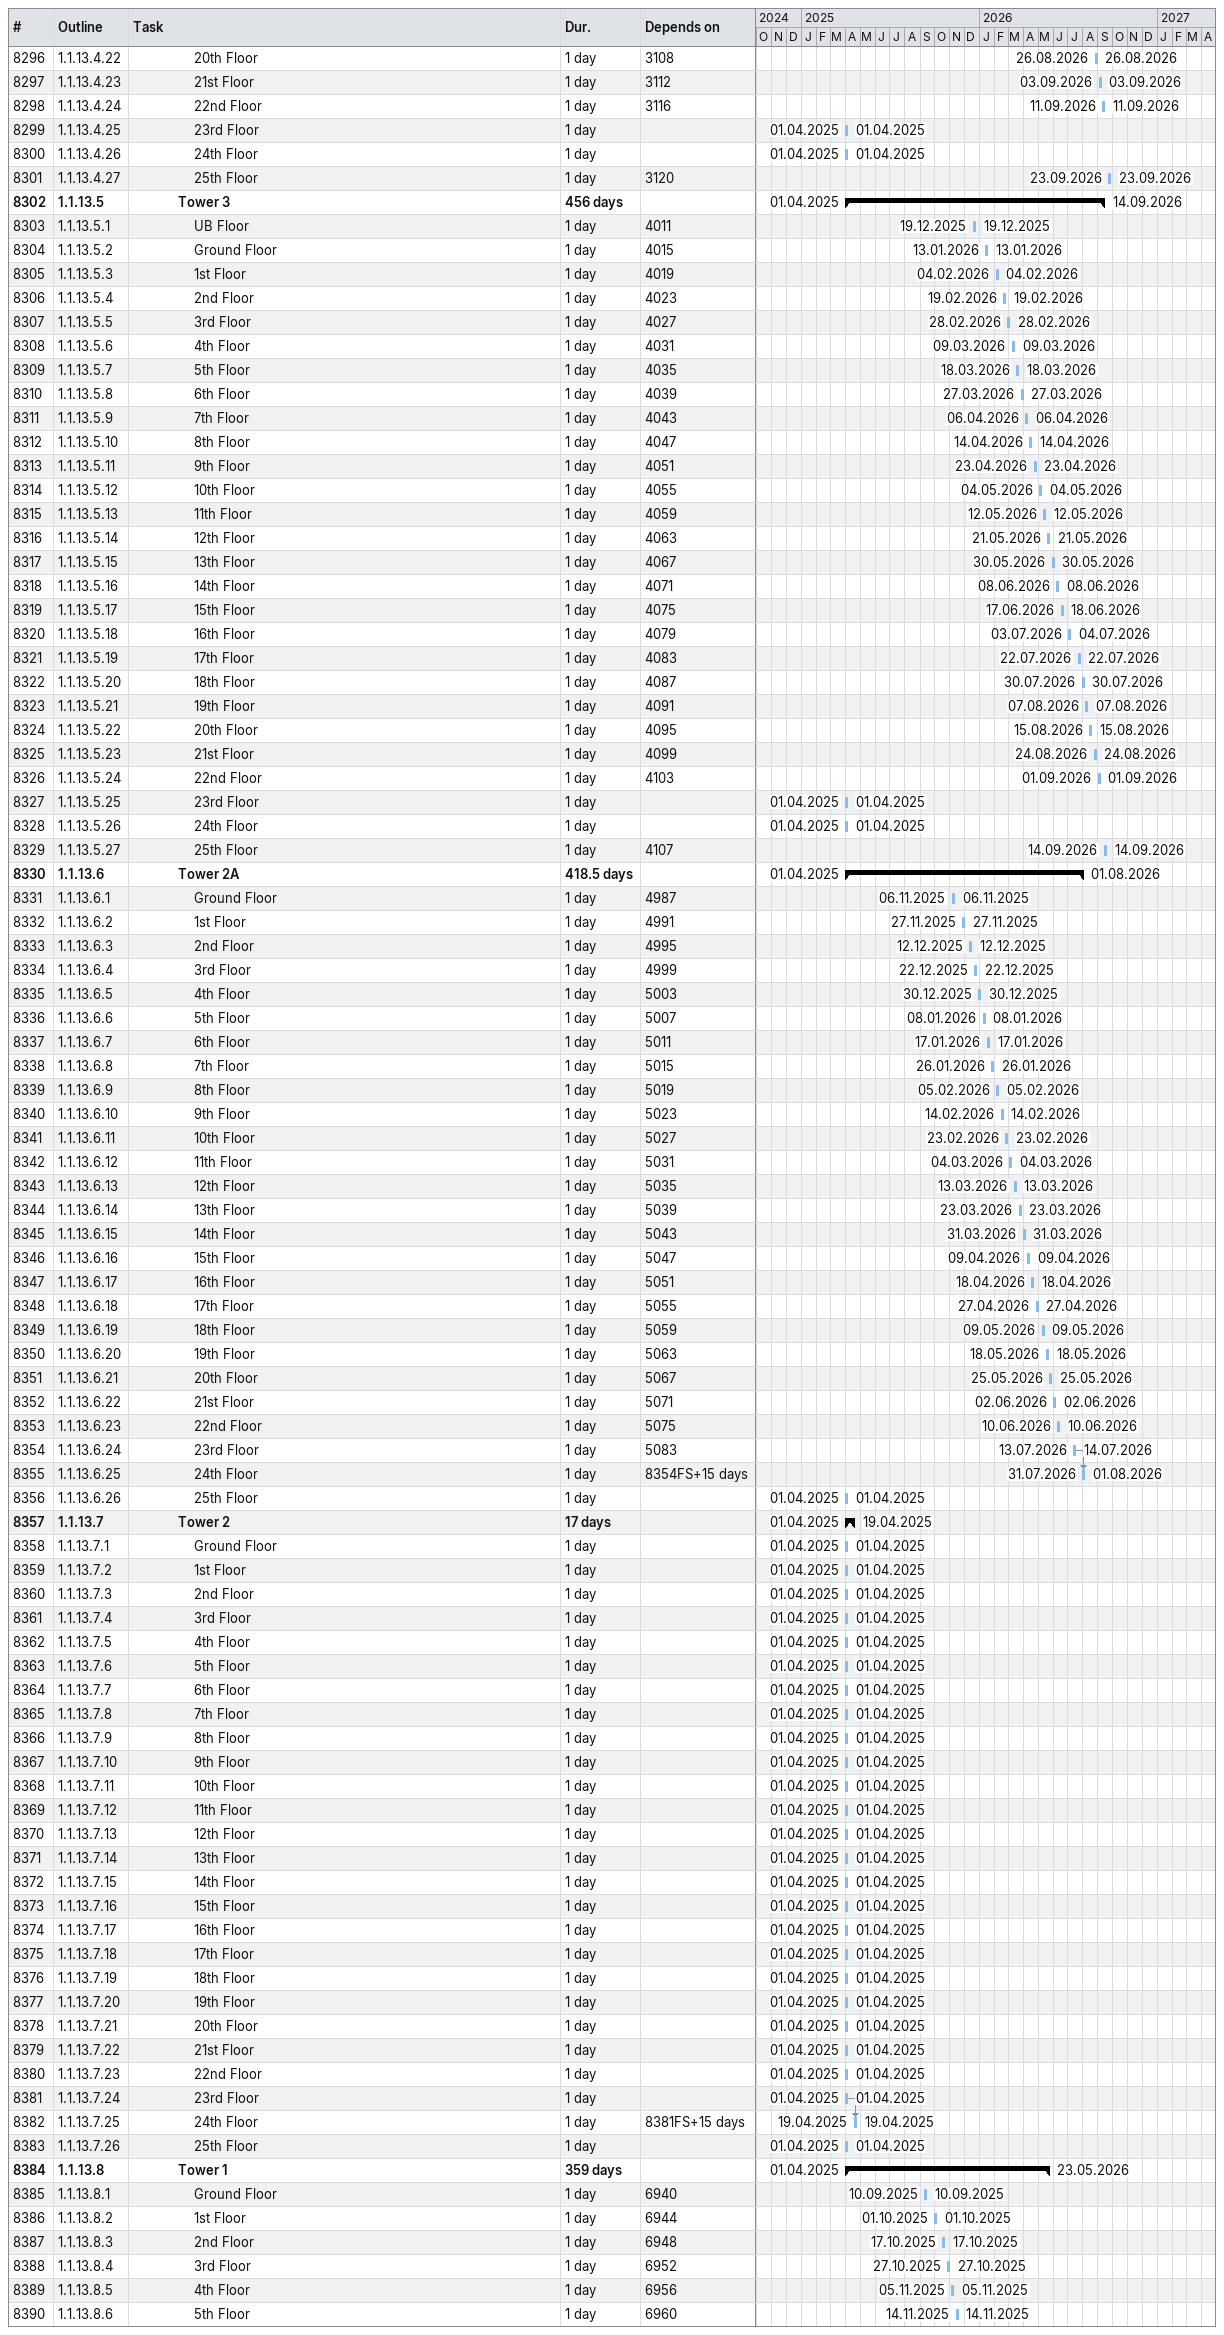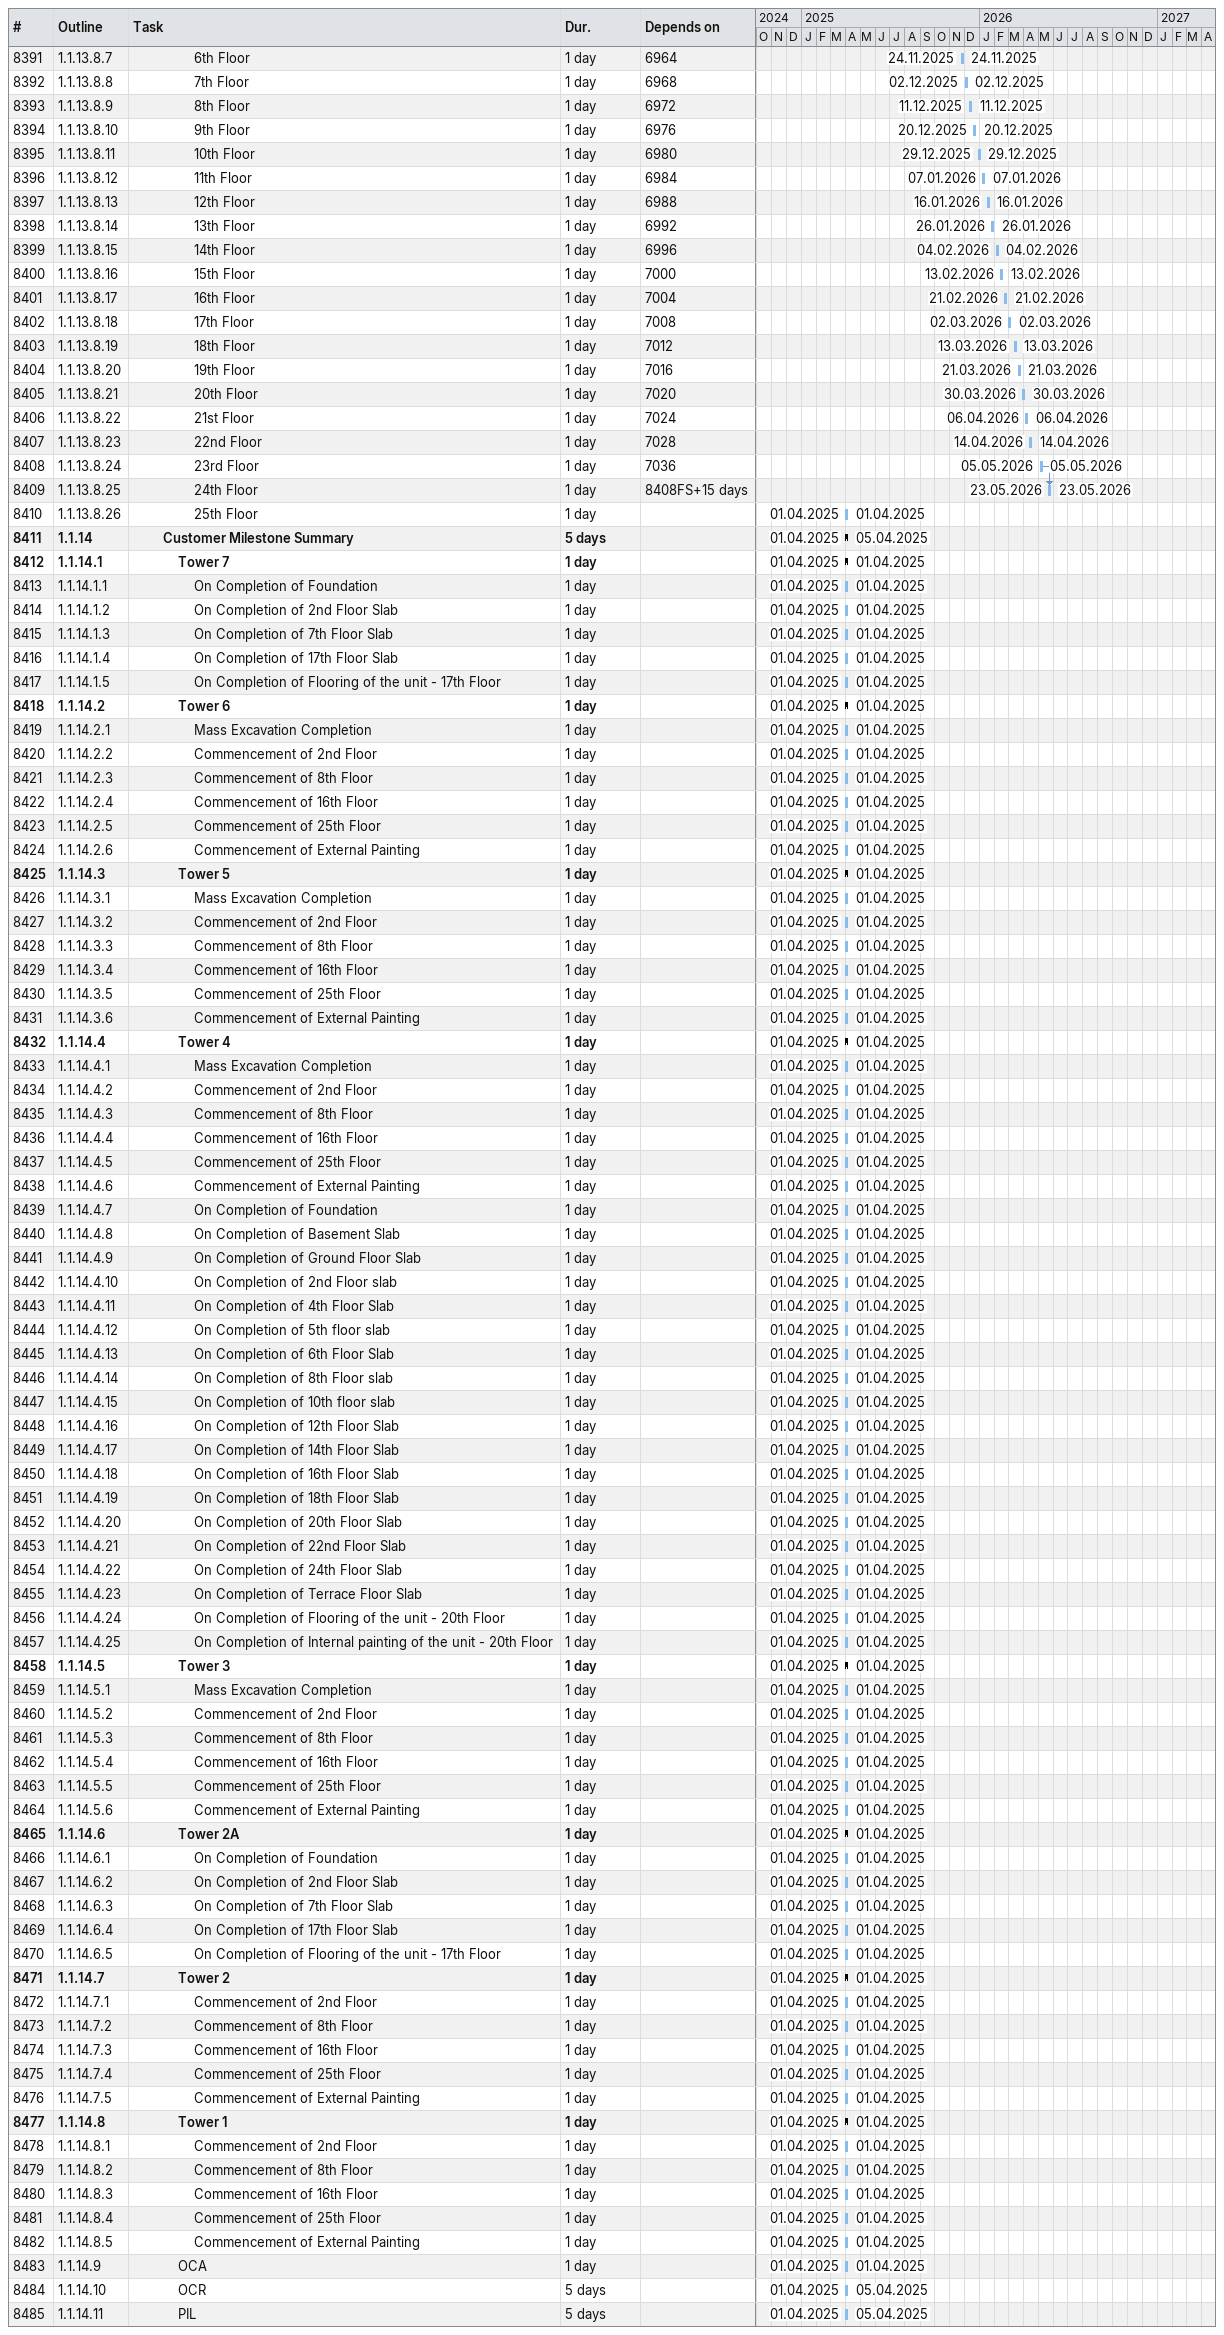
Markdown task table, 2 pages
| ID | WBS | Task | Duration | Start | Finish | Predecessors |
|---|---|---|---|---|---|---|
| 8296 | 1.1.13.4.22 | 20th Floor | 1d | 2026-08-26 | 2026-08-26 | 3108 |
| 8297 | 1.1.13.4.23 | 21st Floor | 1d | 2026-09-03 | 2026-09-03 | 3112 |
| 8298 | 1.1.13.4.24 | 22nd Floor | 1d | 2026-09-11 | 2026-09-11 | 3116 |
| 8299 | 1.1.13.4.25 | 23rd Floor | 1d | 2025-04-01 | 2025-04-01 |  |
| 8300 | 1.1.13.4.26 | 24th Floor | 1d | 2025-04-01 | 2025-04-01 |  |
| 8301 | 1.1.13.4.27 | 25th Floor | 1d | 2026-09-23 | 2026-09-23 | 3120 |
| 8302 | 1.1.13.5 | **Tower 3** | 456d | 2025-04-01 | 2026-09-14 |  |
| 8303 | 1.1.13.5.1 | UB Floor | 1d | 2025-12-19 | 2025-12-19 | 4011 |
| 8304 | 1.1.13.5.2 | Ground Floor | 1d | 2026-01-13 | 2026-01-13 | 4015 |
| 8305 | 1.1.13.5.3 | 1st Floor | 1d | 2026-02-04 | 2026-02-04 | 4019 |
| 8306 | 1.1.13.5.4 | 2nd Floor | 1d | 2026-02-19 | 2026-02-19 | 4023 |
| 8307 | 1.1.13.5.5 | 3rd Floor | 1d | 2026-02-28 | 2026-02-28 | 4027 |
| 8308 | 1.1.13.5.6 | 4th Floor | 1d | 2026-03-09 | 2026-03-09 | 4031 |
| 8309 | 1.1.13.5.7 | 5th Floor | 1d | 2026-03-18 | 2026-03-18 | 4035 |
| 8310 | 1.1.13.5.8 | 6th Floor | 1d | 2026-03-27 | 2026-03-27 | 4039 |
| 8311 | 1.1.13.5.9 | 7th Floor | 1d | 2026-04-06 | 2026-04-06 | 4043 |
| 8312 | 1.1.13.5.10 | 8th Floor | 1d | 2026-04-14 | 2026-04-14 | 4047 |
| 8313 | 1.1.13.5.11 | 9th Floor | 1d | 2026-04-23 | 2026-04-23 | 4051 |
| 8314 | 1.1.13.5.12 | 10th Floor | 1d | 2026-05-04 | 2026-05-04 | 4055 |
| 8315 | 1.1.13.5.13 | 11th Floor | 1d | 2026-05-12 | 2026-05-12 | 4059 |
| 8316 | 1.1.13.5.14 | 12th Floor | 1d | 2026-05-21 | 2026-05-21 | 4063 |
| 8317 | 1.1.13.5.15 | 13th Floor | 1d | 2026-05-30 | 2026-05-30 | 4067 |
| 8318 | 1.1.13.5.16 | 14th Floor | 1d | 2026-06-08 | 2026-06-08 | 4071 |
| 8319 | 1.1.13.5.17 | 15th Floor | 1d | 2026-06-17 | 2026-06-18 | 4075 |
| 8320 | 1.1.13.5.18 | 16th Floor | 1d | 2026-07-03 | 2026-07-04 | 4079 |
| 8321 | 1.1.13.5.19 | 17th Floor | 1d | 2026-07-22 | 2026-07-22 | 4083 |
| 8322 | 1.1.13.5.20 | 18th Floor | 1d | 2026-07-30 | 2026-07-30 | 4087 |
| 8323 | 1.1.13.5.21 | 19th Floor | 1d | 2026-08-07 | 2026-08-07 | 4091 |
| 8324 | 1.1.13.5.22 | 20th Floor | 1d | 2026-08-15 | 2026-08-15 | 4095 |
| 8325 | 1.1.13.5.23 | 21st Floor | 1d | 2026-08-24 | 2026-08-24 | 4099 |
| 8326 | 1.1.13.5.24 | 22nd Floor | 1d | 2026-09-01 | 2026-09-01 | 4103 |
| 8327 | 1.1.13.5.25 | 23rd Floor | 1d | 2025-04-01 | 2025-04-01 |  |
| 8328 | 1.1.13.5.26 | 24th Floor | 1d | 2025-04-01 | 2025-04-01 |  |
| 8329 | 1.1.13.5.27 | 25th Floor | 1d | 2026-09-14 | 2026-09-14 | 4107 |
| 8330 | 1.1.13.6 | **Tower 2A** | 418.5d | 2025-04-01 | 2026-08-01 |  |
| 8331 | 1.1.13.6.1 | Ground Floor | 1d | 2025-11-06 | 2025-11-06 | 4987 |
| 8332 | 1.1.13.6.2 | 1st Floor | 1d | 2025-11-27 | 2025-11-27 | 4991 |
| 8333 | 1.1.13.6.3 | 2nd Floor | 1d | 2025-12-12 | 2025-12-12 | 4995 |
| 8334 | 1.1.13.6.4 | 3rd Floor | 1d | 2025-12-22 | 2025-12-22 | 4999 |
| 8335 | 1.1.13.6.5 | 4th Floor | 1d | 2025-12-30 | 2025-12-30 | 5003 |
| 8336 | 1.1.13.6.6 | 5th Floor | 1d | 2026-01-08 | 2026-01-08 | 5007 |
| 8337 | 1.1.13.6.7 | 6th Floor | 1d | 2026-01-17 | 2026-01-17 | 5011 |
| 8338 | 1.1.13.6.8 | 7th Floor | 1d | 2026-01-26 | 2026-01-26 | 5015 |
| 8339 | 1.1.13.6.9 | 8th Floor | 1d | 2026-02-05 | 2026-02-05 | 5019 |
| 8340 | 1.1.13.6.10 | 9th Floor | 1d | 2026-02-14 | 2026-02-14 | 5023 |
| 8341 | 1.1.13.6.11 | 10th Floor | 1d | 2026-02-23 | 2026-02-23 | 5027 |
| 8342 | 1.1.13.6.12 | 11th Floor | 1d | 2026-03-04 | 2026-03-04 | 5031 |
| 8343 | 1.1.13.6.13 | 12th Floor | 1d | 2026-03-13 | 2026-03-13 | 5035 |
| 8344 | 1.1.13.6.14 | 13th Floor | 1d | 2026-03-23 | 2026-03-23 | 5039 |
| 8345 | 1.1.13.6.15 | 14th Floor | 1d | 2026-03-31 | 2026-03-31 | 5043 |
| 8346 | 1.1.13.6.16 | 15th Floor | 1d | 2026-04-09 | 2026-04-09 | 5047 |
| 8347 | 1.1.13.6.17 | 16th Floor | 1d | 2026-04-18 | 2026-04-18 | 5051 |
| 8348 | 1.1.13.6.18 | 17th Floor | 1d | 2026-04-27 | 2026-04-27 | 5055 |
| 8349 | 1.1.13.6.19 | 18th Floor | 1d | 2026-05-09 | 2026-05-09 | 5059 |
| 8350 | 1.1.13.6.20 | 19th Floor | 1d | 2026-05-18 | 2026-05-18 | 5063 |
| 8351 | 1.1.13.6.21 | 20th Floor | 1d | 2026-05-25 | 2026-05-25 | 5067 |
| 8352 | 1.1.13.6.22 | 21st Floor | 1d | 2026-06-02 | 2026-06-02 | 5071 |
| 8353 | 1.1.13.6.23 | 22nd Floor | 1d | 2026-06-10 | 2026-06-10 | 5075 |
| 8354 | 1.1.13.6.24 | 23rd Floor | 1d | 2026-07-13 | 2026-07-14 | 5083 |
| 8355 | 1.1.13.6.25 | 24th Floor | 1d | 2026-07-31 | 2026-08-01 | 8354FS+15d |
| 8356 | 1.1.13.6.26 | 25th Floor | 1d | 2025-04-01 | 2025-04-01 |  |
| 8357 | 1.1.13.7 | **Tower 2** | 17d | 2025-04-01 | 2025-04-19 |  |
| 8358 | 1.1.13.7.1 | Ground Floor | 1d | 2025-04-01 | 2025-04-01 |  |
| 8359 | 1.1.13.7.2 | 1st Floor | 1d | 2025-04-01 | 2025-04-01 |  |
| 8360 | 1.1.13.7.3 | 2nd Floor | 1d | 2025-04-01 | 2025-04-01 |  |
| 8361 | 1.1.13.7.4 | 3rd Floor | 1d | 2025-04-01 | 2025-04-01 |  |
| 8362 | 1.1.13.7.5 | 4th Floor | 1d | 2025-04-01 | 2025-04-01 |  |
| 8363 | 1.1.13.7.6 | 5th Floor | 1d | 2025-04-01 | 2025-04-01 |  |
| 8364 | 1.1.13.7.7 | 6th Floor | 1d | 2025-04-01 | 2025-04-01 |  |
| 8365 | 1.1.13.7.8 | 7th Floor | 1d | 2025-04-01 | 2025-04-01 |  |
| 8366 | 1.1.13.7.9 | 8th Floor | 1d | 2025-04-01 | 2025-04-01 |  |
| 8367 | 1.1.13.7.10 | 9th Floor | 1d | 2025-04-01 | 2025-04-01 |  |
| 8368 | 1.1.13.7.11 | 10th Floor | 1d | 2025-04-01 | 2025-04-01 |  |
| 8369 | 1.1.13.7.12 | 11th Floor | 1d | 2025-04-01 | 2025-04-01 |  |
| 8370 | 1.1.13.7.13 | 12th Floor | 1d | 2025-04-01 | 2025-04-01 |  |
| 8371 | 1.1.13.7.14 | 13th Floor | 1d | 2025-04-01 | 2025-04-01 |  |
| 8372 | 1.1.13.7.15 | 14th Floor | 1d | 2025-04-01 | 2025-04-01 |  |
| 8373 | 1.1.13.7.16 | 15th Floor | 1d | 2025-04-01 | 2025-04-01 |  |
| 8374 | 1.1.13.7.17 | 16th Floor | 1d | 2025-04-01 | 2025-04-01 |  |
| 8375 | 1.1.13.7.18 | 17th Floor | 1d | 2025-04-01 | 2025-04-01 |  |
| 8376 | 1.1.13.7.19 | 18th Floor | 1d | 2025-04-01 | 2025-04-01 |  |
| 8377 | 1.1.13.7.20 | 19th Floor | 1d | 2025-04-01 | 2025-04-01 |  |
| 8378 | 1.1.13.7.21 | 20th Floor | 1d | 2025-04-01 | 2025-04-01 |  |
| 8379 | 1.1.13.7.22 | 21st Floor | 1d | 2025-04-01 | 2025-04-01 |  |
| 8380 | 1.1.13.7.23 | 22nd Floor | 1d | 2025-04-01 | 2025-04-01 |  |
| 8381 | 1.1.13.7.24 | 23rd Floor | 1d | 2025-04-01 | 2025-04-01 |  |
| 8382 | 1.1.13.7.25 | 24th Floor | 1d | 2025-04-19 | 2025-04-19 | 8381FS+15d |
| 8383 | 1.1.13.7.26 | 25th Floor | 1d | 2025-04-01 | 2025-04-01 |  |
| 8384 | 1.1.13.8 | **Tower 1** | 359d | 2025-04-01 | 2026-05-23 |  |
| 8385 | 1.1.13.8.1 | Ground Floor | 1d | 2025-09-10 | 2025-09-10 | 6940 |
| 8386 | 1.1.13.8.2 | 1st Floor | 1d | 2025-10-01 | 2025-10-01 | 6944 |
| 8387 | 1.1.13.8.3 | 2nd Floor | 1d | 2025-10-17 | 2025-10-17 | 6948 |
| 8388 | 1.1.13.8.4 | 3rd Floor | 1d | 2025-10-27 | 2025-10-27 | 6952 |
| 8389 | 1.1.13.8.5 | 4th Floor | 1d | 2025-11-05 | 2025-11-05 | 6956 |
| 8390 | 1.1.13.8.6 | 5th Floor | 1d | 2025-11-14 | 2025-11-14 | 6960 |
| 8391 | 1.1.13.8.7 | 6th Floor | 1d | 2025-11-24 | 2025-11-24 | 6964 |
| 8392 | 1.1.13.8.8 | 7th Floor | 1d | 2025-12-02 | 2025-12-02 | 6968 |
| 8393 | 1.1.13.8.9 | 8th Floor | 1d | 2025-12-11 | 2025-12-11 | 6972 |
| 8394 | 1.1.13.8.10 | 9th Floor | 1d | 2025-12-20 | 2025-12-20 | 6976 |
| 8395 | 1.1.13.8.11 | 10th Floor | 1d | 2025-12-29 | 2025-12-29 | 6980 |
| 8396 | 1.1.13.8.12 | 11th Floor | 1d | 2026-01-07 | 2026-01-07 | 6984 |
| 8397 | 1.1.13.8.13 | 12th Floor | 1d | 2026-01-16 | 2026-01-16 | 6988 |
| 8398 | 1.1.13.8.14 | 13th Floor | 1d | 2026-01-26 | 2026-01-26 | 6992 |
| 8399 | 1.1.13.8.15 | 14th Floor | 1d | 2026-02-04 | 2026-02-04 | 6996 |
| 8400 | 1.1.13.8.16 | 15th Floor | 1d | 2026-02-13 | 2026-02-13 | 7000 |
| 8401 | 1.1.13.8.17 | 16th Floor | 1d | 2026-02-21 | 2026-02-21 | 7004 |
| 8402 | 1.1.13.8.18 | 17th Floor | 1d | 2026-03-02 | 2026-03-02 | 7008 |
| 8403 | 1.1.13.8.19 | 18th Floor | 1d | 2026-03-13 | 2026-03-13 | 7012 |
| 8404 | 1.1.13.8.20 | 19th Floor | 1d | 2026-03-21 | 2026-03-21 | 7016 |
| 8405 | 1.1.13.8.21 | 20th Floor | 1d | 2026-03-30 | 2026-03-30 | 7020 |
| 8406 | 1.1.13.8.22 | 21st Floor | 1d | 2026-04-06 | 2026-04-06 | 7024 |
| 8407 | 1.1.13.8.23 | 22nd Floor | 1d | 2026-04-14 | 2026-04-14 | 7028 |
| 8408 | 1.1.13.8.24 | 23rd Floor | 1d | 2026-05-05 | 2026-05-05 | 7036 |
| 8409 | 1.1.13.8.25 | 24th Floor | 1d | 2026-05-23 | 2026-05-23 | 8408FS+15d |
| 8410 | 1.1.13.8.26 | 25th Floor | 1d | 2025-04-01 | 2025-04-01 |  |
| 8411 | 1.1.14 | **Customer Milestone Summary** | 5d | 2025-04-01 | 2025-04-05 |  |
| 8412 | 1.1.14.1 | **Tower 7** | 1d | 2025-04-01 | 2025-04-01 |  |
| 8413 | 1.1.14.1.1 | On Completion of Foundation | 1d | 2025-04-01 | 2025-04-01 |  |
| 8414 | 1.1.14.1.2 | On Completion of 2nd Floor Slab | 1d | 2025-04-01 | 2025-04-01 |  |
| 8415 | 1.1.14.1.3 | On Completion of 7th Floor Slab | 1d | 2025-04-01 | 2025-04-01 |  |
| 8416 | 1.1.14.1.4 | On Completion of 17th Floor Slab | 1d | 2025-04-01 | 2025-04-01 |  |
| 8417 | 1.1.14.1.5 | On Completion of Flooring of the unit - 17th Floor | 1d | 2025-04-01 | 2025-04-01 |  |
| 8418 | 1.1.14.2 | **Tower 6** | 1d | 2025-04-01 | 2025-04-01 |  |
| 8419 | 1.1.14.2.1 | Mass Excavation Completion | 1d | 2025-04-01 | 2025-04-01 |  |
| 8420 | 1.1.14.2.2 | Commencement of 2nd Floor | 1d | 2025-04-01 | 2025-04-01 |  |
| 8421 | 1.1.14.2.3 | Commencement of 8th Floor | 1d | 2025-04-01 | 2025-04-01 |  |
| 8422 | 1.1.14.2.4 | Commencement of 16th Floor | 1d | 2025-04-01 | 2025-04-01 |  |
| 8423 | 1.1.14.2.5 | Commencement of 25th Floor | 1d | 2025-04-01 | 2025-04-01 |  |
| 8424 | 1.1.14.2.6 | Commencement of External Painting | 1d | 2025-04-01 | 2025-04-01 |  |
| 8425 | 1.1.14.3 | **Tower 5** | 1d | 2025-04-01 | 2025-04-01 |  |
| 8426 | 1.1.14.3.1 | Mass Excavation Completion | 1d | 2025-04-01 | 2025-04-01 |  |
| 8427 | 1.1.14.3.2 | Commencement of 2nd Floor | 1d | 2025-04-01 | 2025-04-01 |  |
| 8428 | 1.1.14.3.3 | Commencement of 8th Floor | 1d | 2025-04-01 | 2025-04-01 |  |
| 8429 | 1.1.14.3.4 | Commencement of 16th Floor | 1d | 2025-04-01 | 2025-04-01 |  |
| 8430 | 1.1.14.3.5 | Commencement of 25th Floor | 1d | 2025-04-01 | 2025-04-01 |  |
| 8431 | 1.1.14.3.6 | Commencement of External Painting | 1d | 2025-04-01 | 2025-04-01 |  |
| 8432 | 1.1.14.4 | **Tower 4** | 1d | 2025-04-01 | 2025-04-01 |  |
| 8433 | 1.1.14.4.1 | Mass Excavation Completion | 1d | 2025-04-01 | 2025-04-01 |  |
| 8434 | 1.1.14.4.2 | Commencement of 2nd Floor | 1d | 2025-04-01 | 2025-04-01 |  |
| 8435 | 1.1.14.4.3 | Commencement of 8th Floor | 1d | 2025-04-01 | 2025-04-01 |  |
| 8436 | 1.1.14.4.4 | Commencement of 16th Floor | 1d | 2025-04-01 | 2025-04-01 |  |
| 8437 | 1.1.14.4.5 | Commencement of 25th Floor | 1d | 2025-04-01 | 2025-04-01 |  |
| 8438 | 1.1.14.4.6 | Commencement of External Painting | 1d | 2025-04-01 | 2025-04-01 |  |
| 8439 | 1.1.14.4.7 | On Completion of Foundation | 1d | 2025-04-01 | 2025-04-01 |  |
| 8440 | 1.1.14.4.8 | On Completion of Basement Slab | 1d | 2025-04-01 | 2025-04-01 |  |
| 8441 | 1.1.14.4.9 | On Completion of Ground Floor Slab | 1d | 2025-04-01 | 2025-04-01 |  |
| 8442 | 1.1.14.4.10 | On Completion of 2nd Floor slab | 1d | 2025-04-01 | 2025-04-01 |  |
| 8443 | 1.1.14.4.11 | On Completion of 4th Floor Slab | 1d | 2025-04-01 | 2025-04-01 |  |
| 8444 | 1.1.14.4.12 | On Completion of 5th floor slab | 1d | 2025-04-01 | 2025-04-01 |  |
| 8445 | 1.1.14.4.13 | On Completion of 6th Floor Slab | 1d | 2025-04-01 | 2025-04-01 |  |
| 8446 | 1.1.14.4.14 | On Completion of 8th Floor slab | 1d | 2025-04-01 | 2025-04-01 |  |
| 8447 | 1.1.14.4.15 | On Completion of 10th floor slab | 1d | 2025-04-01 | 2025-04-01 |  |
| 8448 | 1.1.14.4.16 | On Completion of 12th Floor Slab | 1d | 2025-04-01 | 2025-04-01 |  |
| 8449 | 1.1.14.4.17 | On Completion of 14th Floor Slab | 1d | 2025-04-01 | 2025-04-01 |  |
| 8450 | 1.1.14.4.18 | On Completion of 16th Floor Slab | 1d | 2025-04-01 | 2025-04-01 |  |
| 8451 | 1.1.14.4.19 | On Completion of 18th Floor Slab | 1d | 2025-04-01 | 2025-04-01 |  |
| 8452 | 1.1.14.4.20 | On Completion of 20th Floor Slab | 1d | 2025-04-01 | 2025-04-01 |  |
| 8453 | 1.1.14.4.21 | On Completion of 22nd Floor Slab | 1d | 2025-04-01 | 2025-04-01 |  |
| 8454 | 1.1.14.4.22 | On Completion of 24th Floor Slab | 1d | 2025-04-01 | 2025-04-01 |  |
| 8455 | 1.1.14.4.23 | On Completion of Terrace Floor Slab | 1d | 2025-04-01 | 2025-04-01 |  |
| 8456 | 1.1.14.4.24 | On Completion of Flooring of the unit - 20th Floor | 1d | 2025-04-01 | 2025-04-01 |  |
| 8457 | 1.1.14.4.25 | On Completion of Internal painting of the unit - 20th Floor | 1d | 2025-04-01 | 2025-04-01 |  |
| 8458 | 1.1.14.5 | **Tower 3** | 1d | 2025-04-01 | 2025-04-01 |  |
| 8459 | 1.1.14.5.1 | Mass Excavation Completion | 1d | 2025-04-01 | 2025-04-01 |  |
| 8460 | 1.1.14.5.2 | Commencement of 2nd Floor | 1d | 2025-04-01 | 2025-04-01 |  |
| 8461 | 1.1.14.5.3 | Commencement of 8th Floor | 1d | 2025-04-01 | 2025-04-01 |  |
| 8462 | 1.1.14.5.4 | Commencement of 16th Floor | 1d | 2025-04-01 | 2025-04-01 |  |
| 8463 | 1.1.14.5.5 | Commencement of 25th Floor | 1d | 2025-04-01 | 2025-04-01 |  |
| 8464 | 1.1.14.5.6 | Commencement of External Painting | 1d | 2025-04-01 | 2025-04-01 |  |
| 8465 | 1.1.14.6 | **Tower 2A** | 1d | 2025-04-01 | 2025-04-01 |  |
| 8466 | 1.1.14.6.1 | On Completion of Foundation | 1d | 2025-04-01 | 2025-04-01 |  |
| 8467 | 1.1.14.6.2 | On Completion of 2nd Floor Slab | 1d | 2025-04-01 | 2025-04-01 |  |
| 8468 | 1.1.14.6.3 | On Completion of 7th Floor Slab | 1d | 2025-04-01 | 2025-04-01 |  |
| 8469 | 1.1.14.6.4 | On Completion of 17th Floor Slab | 1d | 2025-04-01 | 2025-04-01 |  |
| 8470 | 1.1.14.6.5 | On Completion of Flooring of the unit - 17th Floor | 1d | 2025-04-01 | 2025-04-01 |  |
| 8471 | 1.1.14.7 | **Tower 2** | 1d | 2025-04-01 | 2025-04-01 |  |
| 8472 | 1.1.14.7.1 | Commencement of 2nd Floor | 1d | 2025-04-01 | 2025-04-01 |  |
| 8473 | 1.1.14.7.2 | Commencement of 8th Floor | 1d | 2025-04-01 | 2025-04-01 |  |
| 8474 | 1.1.14.7.3 | Commencement of 16th Floor | 1d | 2025-04-01 | 2025-04-01 |  |
| 8475 | 1.1.14.7.4 | Commencement of 25th Floor | 1d | 2025-04-01 | 2025-04-01 |  |
| 8476 | 1.1.14.7.5 | Commencement of External Painting | 1d | 2025-04-01 | 2025-04-01 |  |
| 8477 | 1.1.14.8 | **Tower 1** | 1d | 2025-04-01 | 2025-04-01 |  |
| 8478 | 1.1.14.8.1 | Commencement of 2nd Floor | 1d | 2025-04-01 | 2025-04-01 |  |
| 8479 | 1.1.14.8.2 | Commencement of 8th Floor | 1d | 2025-04-01 | 2025-04-01 |  |
| 8480 | 1.1.14.8.3 | Commencement of 16th Floor | 1d | 2025-04-01 | 2025-04-01 |  |
| 8481 | 1.1.14.8.4 | Commencement of 25th Floor | 1d | 2025-04-01 | 2025-04-01 |  |
| 8482 | 1.1.14.8.5 | Commencement of External Painting | 1d | 2025-04-01 | 2025-04-01 |  |
| 8483 | 1.1.14.9 | OCA | 1d | 2025-04-01 | 2025-04-01 |  |
| 8484 | 1.1.14.10 | OCR | 5d | 2025-04-01 | 2025-04-05 |  |
| 8485 | 1.1.14.11 | PIL | 5d | 2025-04-01 | 2025-04-05 |  |
